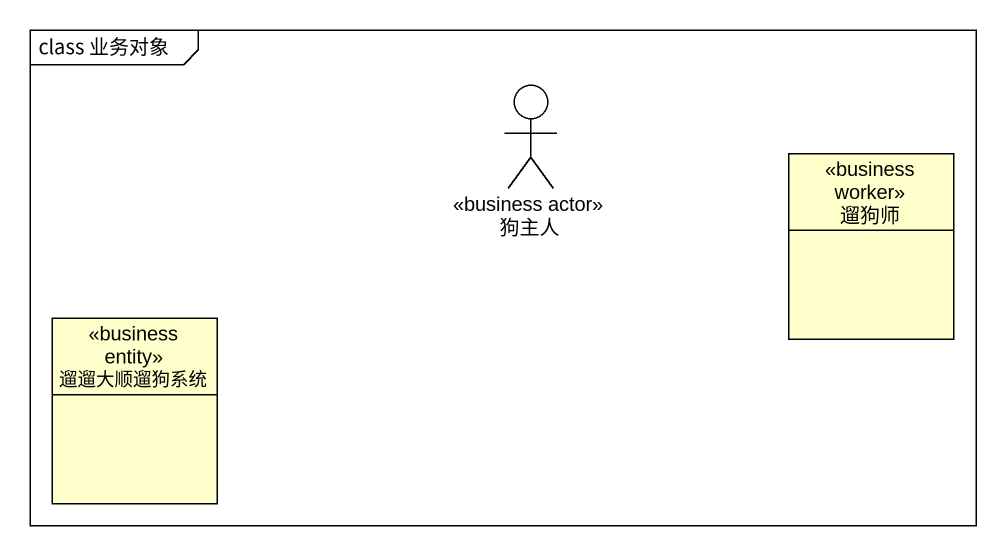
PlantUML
@startuml
mainframe class 业务对象
allowmixing
hide circle
hide empty members
actor 狗主人 <<business actor>>
class 遛狗师 <<business worker>>
class 遛遛大顺遛狗系统 <<business entity>>
@enduml
